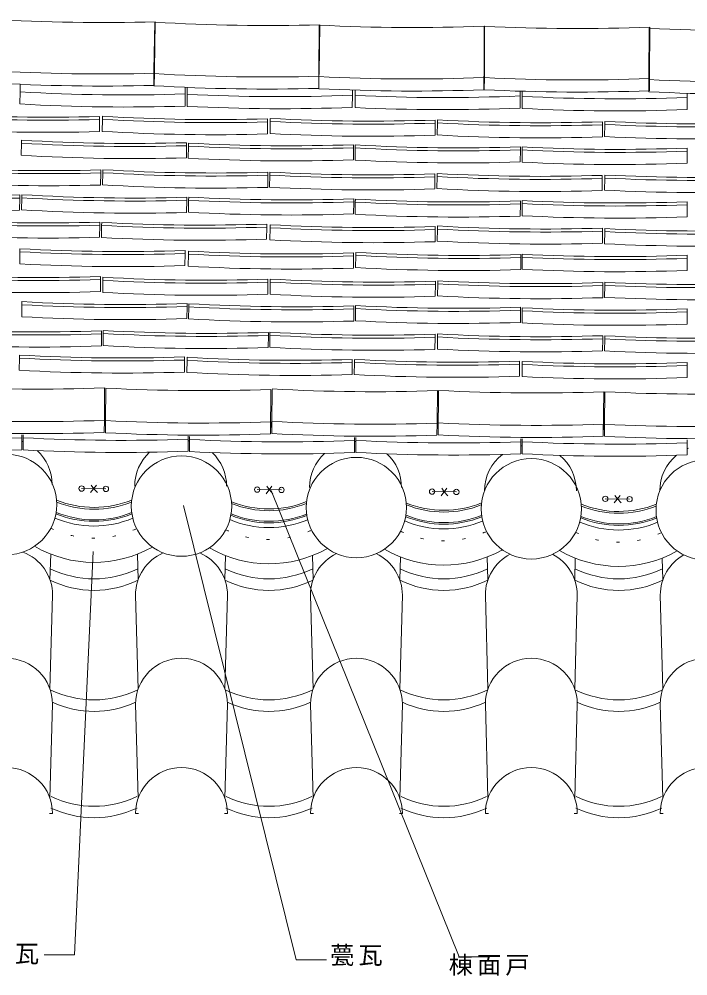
# Model space of a CAD drawing. Units: millimetres, scale not verified. Extents: x -4100 to 4100, y -2820 to 2820.
# Drawn here: x 543 to 1649, y -828 to 754 of the extents above; entities that cross this region are included whole.
import ezdxf

# ---------------------------------------------------------------- set-up
doc = ezdxf.new("R2010")
doc.units = ezdxf.units.MM
doc.header["$LTSCALE"] = 10
doc.linetypes.add('USER1', pattern=[3.5, 0.5, -3])
doc.layers.add('0-0_0', color=7, linetype='Continuous', lineweight=18)
doc.layers.add('0-4_瓦', color=7, linetype='Continuous', lineweight=18)
doc.styles.add('ＭＳ ゴシック', font='')
doc.styles.get('ＭＳ ゴシック').set_extended_font_data('MS Gothic')

# ---------------------------------------------------------------- blocks, each defined once
blk = doc.blocks.new('ISO-NOSI')
at = {"layer": '0-0_0'}
for p, q in [((0, 25), (0, 20)), ((0, 20), (0, 0)), ((273, 25), (273, 20)), ((273, 0), (273, 20))]:
    blk.add_line(p, q, dxfattribs=at)
for centre in [(136.5, 3128.88), (136.5, 3123.88), (136.5, 3103.88)]:
    blk.add_arc(centre, 3106.88, 267.48191, 272.51809, dxfattribs=at)

msp = doc.modelspace()

# ---------------------------------------------------------------- linework, layer by layer
at = {"layer": '0-0_0'}
for points in [[(959.82, -25.5), (1270.67, -795.93), (1320.67, -795.93)], [(814.68, -50.34), (1001.06, -801.15), (1051.06, -801.15)], [(665.45, -125.87), (634.61, -792.91), (584.61, -792.91)]]:
    msp.add_lwpolyline(points, dxfattribs=at)
for centre, start, end in [((1245.16, 108.77), 248.18343, 291.90132), ((1245.16, 105.77), 248.26557, 291.78748), ((1245.16, 105.77), 248.26557, 291.78748), ((1534.3, 106.78), 248.17932, 291.896), ((1534.3, 103.78), 248.26318, 291.78396), ((1534.3, 103.78), 248.26318, 291.78396), ((1245.16, 85.77), 247.79603, 292.07794), ((1245.51, 88.25), 247.8206, 291.82889), ((1534.3, 83.78), 247.80347, 292.08451), ((1534.65, 86.26), 247.82687, 291.83438)]:
    msp.add_arc(centre, 166.72, start, end, dxfattribs=at)
at = {"layer": '0-4_瓦'}
for p, q in [((767.16, 748.76), (765.86, 668.77)), ((768.18, 749.3), (766.87, 669.31)), ((1038.99, 743.77), (1038.52, 663.77)), ((1040.13, 744.3), (1038.82, 664.31)), ((1311.98, 742.18), (1311.52, 662.18)), ((1312.6, 742.11), (1312.13, 662.11)), ((1584.55, 738.78), (1584.08, 658.78)), ((1585.6, 740.51), (1585.13, 660.52)), ((766.47, 644.31), (766.79, 664.31)), ((766.87, 669.31), (766.79, 664.31)), ((1038.82, 664.31), (1038.74, 659.31)), ((1038.41, 639.31), (1038.74, 659.31)), ((1311.37, 637.18), (1311.49, 657.18)), ((1311.52, 662.18), (1311.49, 657.18)), ((1584.98, 635.52), (1585.1, 655.52)), ((1585.13, 660.52), (1585.1, 655.52)), ((544.61, 633.5), (544.36, 613.5)), ((544.77, 646.1), (544.61, 633.5)), ((817.73, 641.06), (817.59, 630.04)), ((821.01, 640.92), (820.94, 629.61)), ((1093.99, 636.5), (1093.93, 627.89)), ((1098.38, 636.37), (1098.36, 627.61)), ((1371.38, 634.72), (1371.36, 626.81)), ((1374.65, 634.62), (1374.59, 626.07)), ((817.34, 610.04), (817.59, 630.04)), ((820.94, 629.61), (820.81, 609.61)), ((1093.81, 607.89), (1093.93, 627.89)), ((1098.36, 627.61), (1098.3, 607.61)), ((1371.3, 606.81), (1371.36, 626.81)), ((1374.59, 626.07), (1374.45, 606.07)), ((1647.45, 604.24), (1647.58, 624.24)), ((1647.63, 631.26), (1647.58, 624.24)), ((684.39, 144.18), (683.95, 90.67)), ((686.35, 143.86), (685.96, 90.24)), ((959.34, 141.85), (958.8, 68.24)), ((961.5, 141.83), (960.96, 88.87)), ((1234.49, 139.73), (1233.95, 85.98)), ((1236.4, 139.72), (1235.79, 66.53)), ((1509.39, 137.83), (1508.78, 64.28)), ((1511.31, 137.81), (1510.95, 84.31)), ((683.79, 70.67), (683.95, 90.67)), ((685.96, 90.24), (685.81, 70.24)), ((958.8, 68.24), (958.95, 88.24)), ((960.96, 88.87), (960.76, 68.87)), ((1233.75, 66.11), (1233.95, 86.11)), ((1235.96, 86.53), (1235.79, 66.53)), ((1508.78, 64.28), (1508.95, 84.27)), ((1510.95, 84.31), (1510.82, 64.31)), ((547.74, 66.93), (547.68, 61.93)), ((549.68, 66.88), (549.63, 61.88)), ((822.67, 64.5), (822.62, 59.5)), ((824.62, 64.05), (824.58, 59.05)), ((547.45, 41.94), (547.68, 61.93)), ((549.63, 61.88), (549.46, 41.88)), ((822.45, 39.5), (822.62, 59.5)), ((824.58, 59.05), (824.45, 39.05)), ((1097.45, 37.28), (1097.58, 57.28)), ((1097.61, 62.28), (1097.58, 57.28)), ((1099.62, 57.51), (1099.46, 37.51)), ((1099.66, 62.51), (1099.62, 57.51)), ((1372.45, 35.27), (1372.61, 55.27)), ((1372.65, 60.27), (1372.61, 55.27)), ((1374.59, 55.3), (1374.45, 35.3)), ((1374.62, 60.3), (1374.59, 55.3)), ((1647.45, 33.47), (1647.58, 53.47)), ((1647.62, 58.47), (1647.58, 53.47)), ((646.32, -22.09), (686.51, -22.65)), ((670.66, -16.44), (661.03, -28.87)), ((662.17, -16.44), (666.41, -22.37)), ((666.41, -22.37), (672.36, -28.87)), ((936.59, -23.78), (976.78, -24.35)), ((960.93, -18.13), (951.31, -30.57)), ((952.44, -18.13), (956.69, -24.07)), ((956.69, -24.07), (962.63, -30.57)), ((1225.73, -27.17), (1265.92, -27.74)), ((1250.08, -21.52), (1240.45, -33.96)), ((1241.58, -21.52), (1245.83, -27.46)), ((1245.83, -27.46), (1251.77, -33.96)), ((1512.05, -39.04), (1552.24, -39.61)), ((1536.39, -33.39), (1526.76, -45.83)), ((1527.9, -33.39), (1532.14, -39.33)), ((1532.14, -39.33), (1538.09, -45.83)), ((595.18, -130.52), (594, -172.99)), ((738.57, -130.52), (739.75, -172.99)), ((884.26, -132.95), (883.15, -172.99)), ((1027.78, -132.95), (1028.89, -172.99)), ((1173.34, -135.15), (1172.29, -172.99)), ((1316.99, -135.15), (1318.04, -172.99)), ((1462.43, -137.12), (1461.43, -172.99)), ((1606.18, -137.12), (1607.18, -172.99)), ((598.3, -198.2), (594, -353.49)), ((735.45, -198.2), (739.75, -353.49)), ((887.45, -198.2), (883.15, -353.49)), ((1024.59, -198.2), (1028.89, -353.49)), ((1176.59, -198.2), (1172.29, -353.49)), ((1313.73, -198.2), (1318.04, -353.49)), ((1465.73, -198.2), (1461.43, -353.49)), ((1602.88, -198.2), (1607.18, -353.49)), ((598.3, -378.7), (594, -533.99)), ((735.45, -378.7), (739.75, -533.99)), ((887.45, -378.7), (883.15, -533.99)), ((1024.59, -378.7), (1028.89, -533.99)), ((1176.59, -378.7), (1172.29, -533.99)), ((1313.73, -378.7), (1318.04, -533.99)), ((1465.73, -378.7), (1461.43, -533.99)), ((1602.88, -378.7), (1607.18, -533.99)), ((598.3, -559.2), (593.3, -559.2)), ((735.45, -559.2), (740.45, -559.2)), ((887.45, -559.2), (882.45, -559.2)), ((1024.59, -559.2), (1029.59, -559.2)), ((1176.59, -559.2), (1171.59, -559.2)), ((1313.73, -559.2), (1318.73, -559.2)), ((1465.73, -559.2), (1460.73, -559.2)), ((1602.88, -559.2), (1607.88, -559.2))]:
    msp.add_line(p, q, dxfattribs=at)
for points in [[(765.86, 668.77), (765.77, 663.77), (765.45, 643.77)], [(1038.52, 663.77), (1038.49, 658.77), (1038.37, 638.77)], [(1312.13, 662.11), (1312.1, 657.11), (1311.99, 637.11)], [(1584.08, 658.78), (1584.05, 653.78), (1583.93, 633.78)]]:
    msp.add_lwpolyline(points, dxfattribs=at)
for centre, radius in [((522.3, -48.58), 82.95), ((811.45, -51.16), 82.95), ((1100.59, -53.5), 82.95), ((1389.73, -55.6), 82.95), ((1678.88, -57.48), 82.95), ((646.32, -22.09), 4.42), ((686.51, -22.65), 4.42), ((936.59, -23.78), 4.42), ((976.78, -24.35), 4.42), ((1225.73, -27.17), 4.42), ((1265.92, -27.74), 4.42), ((1512.05, -39.04), 4.42), ((1552.24, -39.61), 4.42)]:
    msp.add_circle(centre, radius, dxfattribs=at)
for centre, radius, start, end in [((682.42, 3854.99), 3106.88, 266.54553, 271.58171), ((954.37, 3849.99), 3106.88, 266.54553, 271.58171), ((1193.59, 3846.8), 3106.88, 267.14769, 272.18387), ((1467.2, 3845.13), 3106.88, 267.14769, 272.18387), ((1739.15, 3841.8), 3106.88, 267.14769, 272.18387), ((681.04, 3770), 3106.88, 266.54553, 271.58171), ((680.71, 3750), 3106.88, 266.54553, 271.58171), ((952.98, 3765), 3106.88, 266.54553, 271.58171), ((1193.09, 3761.8), 3106.88, 267.14769, 272.18387), ((1466.71, 3760.13), 3106.88, 267.14769, 272.18387), ((1738.65, 3756.8), 3106.88, 267.14769, 272.18387), ((720.35, 3735.4), 3106.88, 266.75736, 271.79354), ((952.65, 3745), 3106.88, 266.54553, 271.58171), ((1192.98, 3741.8), 3106.88, 267.14769, 272.18387), ((1466.59, 3740.13), 3106.88, 267.14769, 272.18387), ((1738.54, 3736.8), 3106.88, 267.14769, 272.18387), ((977.01, 3732.57), 3106.88, 267.1206, 272.15678), ((1244.01, 3731.07), 3106.88, 267.313, 272.34918), ((1531.91, 3728.96), 3106.88, 267.0975, 272.13368), ((720.1, 3715.4), 3106.88, 266.75736, 271.79354), ((976.88, 3712.57), 3106.88, 267.1206, 272.15678), ((1243.95, 3711.07), 3106.88, 267.313, 272.34918), ((1531.78, 3708.96), 3106.88, 267.0975, 272.13368), ((573.22, 3249.07), 3106.88, 267.01442, 272.0506), ((845.69, 3246.65), 3106.88, 267.06024, 272.09642), ((1129.42, 3244.83), 3106.88, 266.90188, 271.93806), ((1398.56, 3242.72), 3106.88, 267.00812, 272.0443), ((1668.32, 3240.84), 3106.88, 267.10332, 272.1395), ((572.78, 3195.56), 3106.88, 267.01442, 272.0506), ((845.29, 3193.03), 3106.88, 267.06024, 272.09642), ((1128.88, 3191.21), 3106.88, 266.90188, 271.93806), ((1398.12, 3189.17), 3106.88, 267.00812, 272.0443), ((1667.96, 3187.22), 3106.88, 267.10332, 272.1395), ((447.42, 3167.19), 3106.88, 266.8131, 271.84928), ((572.62, 3175.56), 3106.88, 267.01442, 272.0506), ((845.15, 3173.03), 3106.88, 267.06024, 272.09642), ((1128.67, 3171.21), 3106.88, 266.90188, 271.93806), ((1397.95, 3169.17), 3106.88, 267.00812, 272.0443), ((1667.83, 3167.22), 3106.88, 267.10332, 272.1395), ((521.6, -15.31), 76, 68.40281, 69.9856), ((713.19, 3164.45), 3106.88, 266.98238, 272.01856), ((810.04, -18.11), 76, 78.98401, 80.49149), ((981.19, 3161.97), 3106.88, 267.11061, 272.14679), ((1099.19, -20.21), 76, 89.68304, 91.22098), ((1261.67, 3160.16), 3106.88, 267.01016, 272.04634), ((1388.33, -25.8), 76, 100.44986, 101.97807), ((1531.91, 3158.19), 3106.88, 267.0975, 272.13368), ((447.19, 3147.19), 3106.88, 266.8131, 271.84928), ((713.01, 3144.45), 3106.88, 266.98238, 272.01856), ((521.6, -15.31), 76, 0, 47.51649), ((810.04, -18.11), 76, 132.51422, 180), ((981.06, 3141.97), 3106.88, 267.11061, 272.14679), ((810.04, -18.11), 76, 0, 46.89953), ((1099.19, -20.21), 76, 132.51077, 180), ((1261.51, 3140.16), 3106.88, 267.01016, 272.04634), ((1099.19, -20.21), 76, 0, 46.85772), ((1388.33, -25.8), 76, 127.70945, 180), ((1531.78, 3138.19), 3106.88, 267.0975, 272.13368), ((1388.33, -25.8), 76, 0, 50.40953), ((1678.17, -25.8), 76, 129.47751, 180), ((1678.17, -25.8), 76, 112.1448, 113.78915), ((666.88, 113.46), 166.72, 248.19143, 291.91218), ((666.88, 110.46), 166.72, 248.27013, 291.79472), ((666.88, 110.46), 166.72, 248.27013, 291.79472), ((956.02, 111), 166.72, 248.18746, 291.90672), ((956.02, 108), 166.72, 248.26788, 291.79107), ((956.02, 108), 166.72, 248.26788, 291.79107), ((667.23, 92.93), 166.72, 247.8079, 291.81807), ((666.88, 81.24), 165.31, 246.96742, 292.8027), ((666.88, 90.46), 166.72, 247.781, 292.06498), ((956.02, 78.78), 165.31, 246.97839, 292.81263), ((956.02, 88), 166.72, 247.78854, 292.07144), ((956.37, 90.47), 166.72, 247.81428, 291.82345), ((1245.16, 76.56), 165.31, 246.98931, 292.82261), ((1534.3, 74.57), 165.31, 247.00017, 292.83264), ((666.88, 52.44), 196.5, 239.9067, 299.40736), ((956.02, 49.98), 196.5, 239.93829, 299.43814), ((1245.16, 47.76), 196.5, 239.96983, 299.46895), ((1534.3, 45.77), 196.5, 240.00134, 299.49981), ((522.3, -198.2), 76, 0, 69.35094), ((811.45, -198.2), 76, 113.36927, 180), ((811.45, -198.2), 76, 0, 66.63073), ((1100.59, -198.2), 76, 115.60852, 180), ((1100.59, -198.2), 76, 0, 64.39148), ((1389.73, -198.2), 76, 117.48065, 180), ((1389.73, -198.2), 76, 0, 62.51934), ((1678.88, -198.2), 76, 119.05322, 180), ((666.88, -6.04), 165.31, 244.03883, 295.96117), ((956.02, -6.04), 165.31, 244.03883, 295.96117), ((1245.16, -6.04), 165.31, 244.03883, 295.96117), ((1534.3, -6.04), 165.31, 244.03883, 295.96117), ((666.88, -25.04), 165.31, 243.91108, 296.08893), ((956.02, -25.04), 165.31, 243.91108, 296.08893), ((1245.16, -25.04), 165.31, 243.91108, 296.08893), ((1534.3, -25.04), 165.31, 243.91108, 296.08893), ((522.3, -378.7), 76, 0, 180), ((811.45, -378.7), 76, 0, 180), ((1100.59, -378.7), 76, 0, 180), ((1389.73, -378.7), 76, 0, 180), ((1678.88, -378.7), 76, 0, 180), ((666.88, -206.04), 165.31, 243.98945, 296.01055), ((956.02, -206.04), 165.31, 243.98945, 296.01055), ((1245.16, -206.04), 165.31, 243.98945, 296.01055), ((1534.3, -206.04), 165.31, 243.98945, 296.01055), ((666.88, -225.04), 165.31, 245.46561, 294.5344), ((956.02, -225.04), 165.31, 245.46561, 294.5344), ((1245.16, -225.04), 165.31, 245.46561, 294.5344), ((1534.3, -225.04), 165.31, 245.46561, 294.5344), ((522.3, -559.2), 76, 0, 180), ((811.45, -559.2), 76, 0, 180), ((1100.59, -559.2), 76, 0, 180), ((1389.73, -559.2), 76, 0, 180), ((1678.88, -559.2), 76, 0, 180), ((666.88, -381.91), 165.31, 244.67995, 295.32005), ((956.02, -381.91), 165.31, 244.67995, 295.32005), ((1245.16, -381.91), 165.31, 244.67995, 295.32005), ((1534.3, -381.91), 165.31, 244.67995, 295.32005), ((666.88, -400.91), 165.31, 244.4806, 295.5194), ((956.02, -400.91), 165.31, 244.4806, 295.5194), ((1245.16, -400.91), 165.31, 244.4806, 295.5194), ((1534.3, -400.91), 165.31, 244.4806, 295.5194)]:
    msp.add_arc(centre, radius, start, end, dxfattribs=at)
at = {"layer": '0-4_瓦', "linetype": 'USER1'}
for centre, start, end in [((666.88, 61.24), 244.37788, 295.21087), ((956.02, 58.78), 244.39704, 295.22909), ((1245.16, 56.56), 244.41616, 295.24736), ((1534.3, 54.57), 244.43524, 295.26568)]:
    msp.add_arc(centre, 165.31, start, end, dxfattribs=at)

# ---------------------------------------------------------------- block references
at = {"layer": '0-4_瓦'}
for p, rotation in [((402.75, 572.44), 359.0262), ((680.42, 568.23), 359.10625), ((957.81, 564.77), 359.41337), ((1234.31, 562.28), 359.34831), ((1510.95, 559.74), 359.61559), ((546.55, 528.79), 359.10625), ((822.61, 524.01), 359.41337), ((1098.45, 520.85), 359.34831), ((1374.45, 517.47), 359.61559), ((404.76, 484.17), 359.0262), ((680.94, 479.95), 359.10625), ((957.01, 476), 359.41337), ((1233.67, 473.66), 359.34831), ((1510.95, 471.14), 359.61559), ((270.83, 442.76), 359.0262), ((547.01, 438.55), 359.10625), ((823.07, 434.59), 359.41337), ((1098.53, 431.33), 359.34831), ((1374.45, 428.87), 359.61559), ((403.18, 397.41), 359.10625), ((679.25, 392.88), 359.41337), ((957.61, 389.03), 359.34831), ((1234.2, 386.89), 359.25831), ((1510.95, 382.54), 359.61559), ((544.21, 349.25), 359.41337), ((822.57, 345.41), 359.34831), ((1099.16, 343.27), 359.25831), ((1374.45, 340.27), 359.61559), ((404.42, 306.27), 359.41337), ((681.14, 302.08), 359.34831), ((957.87, 299.19), 359.25831), ((1234.78, 296.19), 359.41099), ((1510.95, 293.94), 359.61559), ((547.49, 261.8), 359.34831), ((823.09, 258.34), 359.25831), ((1098.87, 255.34), 359.41099), ((1374.45, 251.67), 359.61559), ((406.14, 216.32), 359.41337), ((681.82, 214.14), 359.34831), ((957.42, 211.41), 359.25831), ((1234.65, 208.4), 359.41099), ((1510.95, 205.34), 359.61559), ((543.18, 173.48), 359.34831), ((820.52, 169.87), 359.25831), ((1097.07, 166.32), 359.41099), ((1374.45, 163.07), 359.61559)]:
    msp.add_blockref('ISO-NOSI', p, dxfattribs=dict(at, rotation=rotation))

# ---------------------------------------------------------------- texts
at = {"layer": '0-0_0', "char_height": 29.33, "attachment_point": 7, "style": 'ＭＳ ゴシック'}
for s, insert in [('\\T1.17;甍瓦', (489.3, -808.68)), ('\\T1.17;甍瓦', (1057.17, -811.29)), ('\\T1.17;棟面戸', (1253.17, -827.53))]:
    msp.add_mtext(s, dxfattribs=dict(at, insert=insert))

doc.saveas('drawing.dxf')
